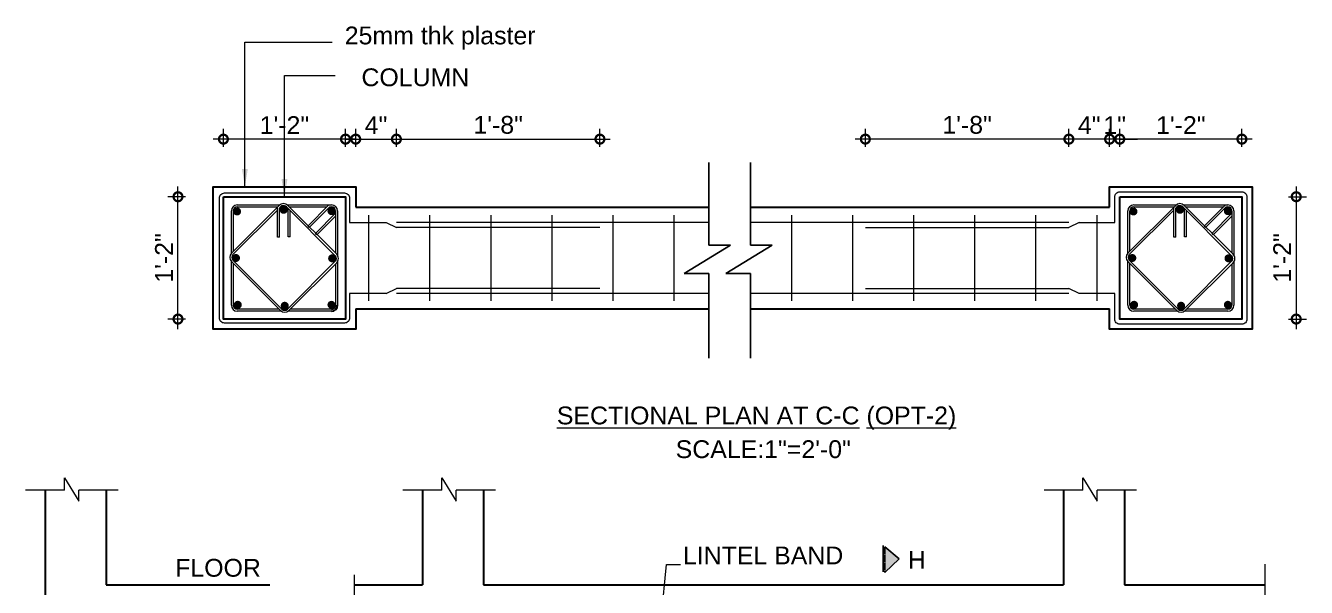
# Model space of a CAD drawing. Header units: inches. Extents: x -412 to 2766, y -9590 to -2111.
# Drawn here: x 823.3 to 1175.6, y -8437.1 to -8282.5 of the extents above; entities that cross this region are included whole.
import ezdxf

# ---------------------------------------------------------------- set-up
doc = ezdxf.new("R2010")
doc.units = ezdxf.units.IN
doc.header["$LTSCALE"] = 0.5
doc.header["$MEASUREMENT"] = 0
doc.header["$PDMODE"] = 66
doc.linetypes.add('DASHED2', pattern=[0.375, 0.25, -0.125])
doc.layers.add('Boundries', color=240, linetype='Continuous')
doc.layers.add('break line', color=142, linetype='Continuous')
for name, color, linetype, lineweight in [('DIM', 180, 'Continuous', 5), ('rebar', 140, 'Continuous', 13), ('REN', 242, 'Continuous', 30), ('STIRRUPS', 14, 'Continuous', 18), ('TEXT', 220, 'Continuous', 9), ('wall', 20, 'Continuous', 40)]:
    doc.layers.add(name, color=color, linetype=linetype, lineweight=lineweight)
doc.styles.add('1-96', font='arial.ttf', dxfattribs={"height": 7})
doc.dimstyles.new('1-96', dxfattribs={"dimtxt": 7, "dimasz": 7, "dimexe": 4, "dimexo": 1, "dimgap": 2, "dimtad": 1, "dimdec": 0, "dimzin": 0, "dimdsep": 46, "dimlunit": 4, "dimtxsty": '1-96', "dimblk": 'DOTSMALL', "dimcen": 3, "dimdle": 4, "dimclrd": 256, "dimclre": 256, "dimclrt": 6, "dimadec": 0, "dimazin": 0, "dimtfac": 1, "dimtdec": 0, "dimtix": 1, "dimtofl": 0, "dimtmove": 1, "dimatfit": 3, "dimfxl": 3, "dimfxlon": 1, "dimtolj": 1, "dimtzin": 0, "dimlwd": -1, "dimlwe": -1, "dimarcsym": 0})
doc.dimstyles.new('4 times', dxfattribs={"dimtxt": 7, "dimasz": 7, "dimexe": 4, "dimexo": 1, "dimgap": 2, "dimtad": 1, "dimdec": 0, "dimlfac": 0.25, "dimzin": 0, "dimdsep": 46, "dimlunit": 4, "dimtxsty": '1-96', "dimblk": 'DOTSMALL', "dimcen": 3, "dimdle": 4, "dimclrd": 256, "dimclre": 256, "dimclrt": 6, "dimadec": 0, "dimazin": 0, "dimtfac": 1, "dimtdec": 0, "dimtix": 1, "dimtofl": 0, "dimtmove": 1, "dimatfit": 3, "dimfxl": 3, "dimfxlon": 1, "dimtolj": 1, "dimtzin": 0, "dimlwd": -1, "dimlwe": -1, "dimarcsym": 0})

# ---------------------------------------------------------------- blocks, each defined once
blk = doc.blocks.new('_DOTSMALL')
at = {"color": 0, "linetype": 'ByBlock', "const_width": 0.5}
blk.add_lwpolyline([(-0.0625, 0, 1), (0.0625, 0, 1)], format="xyb", close=True, dxfattribs=at)
blk = doc.blocks.new('TRI')
at = {"layer": 'break line'}
blk.add_hatch(color=256, dxfattribs=at).paths.add_polyline_path([(33.6, 0), (16.1, 18.5), (0, 0)])
at = {"layer": 'break line', "linetype": 'DASHED2'}
blk.add_line((0, 0), (33.6, 0), dxfattribs=at)
at = {"layer": 'break line'}
for points in [[(16.1, 18.5), (0, 0)], [(16.1, 18.5), (33.6, 0)]]:
    blk.add_lwpolyline(points, dxfattribs=at)
blk = doc.blocks.new('*D1044')
at = {"layer": 'Defpoints', "color": 0, "linetype": 'Continuous', "transparency": 16777216}
for p in [(226.5, 609.18), (210.5, 582.45), (226.5, 574.45)]:
    blk.add_point(p, dxfattribs=at)
at = {"layer": 'DIM', "transparency": 16777216}
for p, q in [((206.5, 609.18), (230.5, 609.18)), ((210.5, 606.18), (210.5, 613.18)), ((226.5, 606.18), (226.5, 613.18))]:
    blk.add_line(p, q, dxfattribs=at)
at = {"layer": 'DIM', "linetype": 'Continuous', "transparency": 16777216, "xscale": 7, "yscale": 7, "zscale": 7, "rotation": 180}
blk.add_blockref('_DOTSMALL', (210.5, 609.18), dxfattribs=at)
at = {"layer": 'DIM', "linetype": 'Continuous', "transparency": 16777216, "xscale": 7, "yscale": 7, "zscale": 7}
blk.add_blockref('_DOTSMALL', (226.5, 609.18), dxfattribs=at)
at = {"layer": 'DIM', "color": 6, "linetype": 'Continuous', "transparency": 16777216, "insert": (218.5, 614.68), "char_height": 7, "attachment_point": 5, "style": '1-96'}
blk.add_mtext('\\A1;4"', dxfattribs=at)
blk = doc.blocks.new('*D1045')
at = {"layer": 'Defpoints', "color": 0, "linetype": 'Continuous', "transparency": 16777216}
for p in [(306.5, 609.18), (226.5, 574.45), (306.5, 574.45)]:
    blk.add_point(p, dxfattribs=at)
at = {"layer": 'DIM', "transparency": 16777216}
for p, q in [((222.5, 609.18), (310.5, 609.18)), ((226.5, 606.18), (226.5, 613.18)), ((306.5, 606.18), (306.5, 613.18))]:
    blk.add_line(p, q, dxfattribs=at)
at = {"layer": 'DIM', "linetype": 'Continuous', "transparency": 16777216, "xscale": 7, "yscale": 7, "zscale": 7, "rotation": 180}
blk.add_blockref('_DOTSMALL', (226.5, 609.18), dxfattribs=at)
at = {"layer": 'DIM', "linetype": 'Continuous', "transparency": 16777216, "xscale": 7, "yscale": 7, "zscale": 7}
blk.add_blockref('_DOTSMALL', (306.5, 609.18), dxfattribs=at)
at = {"layer": 'DIM', "color": 6, "linetype": 'Continuous', "transparency": 16777216, "insert": (266.5, 614.75), "char_height": 7, "attachment_point": 5, "style": '1-96'}
blk.add_mtext('\\A1;1\'-8"', dxfattribs=at)
blk = doc.blocks.new('*D1046')
at = {"layer": 'Defpoints', "color": 0, "linetype": 'Continuous', "transparency": 16777216}
for p in [(510.82, 609.18), (510.82, 586.45), (558.82, 586.45)]:
    blk.add_point(p, dxfattribs=at)
at = {"layer": 'DIM', "transparency": 16777216}
for p, q in [((562.82, 609.18), (506.82, 609.18)), ((510.82, 606.18), (510.82, 613.18)), ((558.82, 606.18), (558.82, 613.18))]:
    blk.add_line(p, q, dxfattribs=at)
at = {"layer": 'DIM', "linetype": 'Continuous', "transparency": 16777216, "xscale": 7, "yscale": 7, "zscale": 7, "rotation": 180}
blk.add_blockref('_DOTSMALL', (510.82, 609.18), dxfattribs=at)
at = {"layer": 'DIM', "linetype": 'Continuous', "transparency": 16777216, "xscale": 7, "yscale": 7, "zscale": 7}
blk.add_blockref('_DOTSMALL', (558.82, 609.18), dxfattribs=at)
at = {"layer": 'DIM', "color": 6, "linetype": 'Continuous', "transparency": 16777216, "insert": (534.82, 614.69), "char_height": 7, "attachment_point": 5, "style": '1-96'}
blk.add_mtext('\\A1;1\'-2"', dxfattribs=at)
blk = doc.blocks.new('*D1047')
at = {"layer": 'Defpoints', "color": 0, "linetype": 'Continuous', "transparency": 16777216}
for p in [(510.82, 609.18), (510.82, 586.45), (506.82, 582.45)]:
    blk.add_point(p, dxfattribs=at)
at = {"layer": 'DIM', "transparency": 16777216}
for p, q in [((506.82, 609.18), (499.82, 609.18)), ((506.82, 606.18), (506.82, 613.18)), ((510.82, 606.18), (510.82, 613.18)), ((510.82, 609.18), (517.82, 609.18))]:
    blk.add_line(p, q, dxfattribs=at)
at = {"layer": 'DIM', "linetype": 'Continuous', "transparency": 16777216, "xscale": 7, "yscale": 7, "zscale": 7}
blk.add_blockref('_DOTSMALL', (506.82, 609.18), dxfattribs=at)
at = {"layer": 'DIM', "linetype": 'Continuous', "transparency": 16777216, "xscale": 7, "yscale": 7, "zscale": 7, "rotation": 180}
blk.add_blockref('_DOTSMALL', (510.82, 609.18), dxfattribs=at)
at = {"layer": 'DIM', "color": 6, "linetype": 'Continuous', "transparency": 16777216, "insert": (508.82, 614.69), "char_height": 7, "attachment_point": 5, "style": '1-96'}
blk.add_mtext('\\A1;1"', dxfattribs=at)
blk = doc.blocks.new('*D1048')
at = {"layer": 'Defpoints', "color": 0, "linetype": 'Continuous', "transparency": 16777216}
for p in [(490.82, 609.18), (506.82, 582.54), (490.82, 574.45)]:
    blk.add_point(p, dxfattribs=at)
at = {"layer": 'DIM', "transparency": 16777216}
for p, q in [((510.82, 609.18), (486.82, 609.18)), ((490.82, 606.18), (490.82, 613.18)), ((506.82, 606.18), (506.82, 613.18))]:
    blk.add_line(p, q, dxfattribs=at)
at = {"layer": 'DIM', "linetype": 'Continuous', "transparency": 16777216, "xscale": 7, "yscale": 7, "zscale": 7, "rotation": 180}
blk.add_blockref('_DOTSMALL', (490.82, 609.18), dxfattribs=at)
at = {"layer": 'DIM', "linetype": 'Continuous', "transparency": 16777216, "xscale": 7, "yscale": 7, "zscale": 7}
blk.add_blockref('_DOTSMALL', (506.82, 609.18), dxfattribs=at)
at = {"layer": 'DIM', "color": 6, "linetype": 'Continuous', "transparency": 16777216, "insert": (498.82, 614.68), "char_height": 7, "attachment_point": 5, "style": '1-96'}
blk.add_mtext('\\A1;4"', dxfattribs=at)
blk = doc.blocks.new('*D1049')
at = {"layer": 'Defpoints', "color": 0, "linetype": 'Continuous', "transparency": 16777216}
for p in [(410.82, 609.18), (410.82, 574.45), (490.82, 574.54)]:
    blk.add_point(p, dxfattribs=at)
at = {"layer": 'DIM', "transparency": 16777216}
for p, q in [((494.82, 609.18), (406.82, 609.18)), ((410.82, 606.18), (410.82, 613.18)), ((490.82, 606.18), (490.82, 613.18))]:
    blk.add_line(p, q, dxfattribs=at)
at = {"layer": 'DIM', "linetype": 'Continuous', "transparency": 16777216, "xscale": 7, "yscale": 7, "zscale": 7, "rotation": 180}
blk.add_blockref('_DOTSMALL', (410.82, 609.18), dxfattribs=at)
at = {"layer": 'DIM', "linetype": 'Continuous', "transparency": 16777216, "xscale": 7, "yscale": 7, "zscale": 7}
blk.add_blockref('_DOTSMALL', (490.82, 609.18), dxfattribs=at)
at = {"layer": 'DIM', "color": 6, "linetype": 'Continuous', "transparency": 16777216, "insert": (450.82, 614.75), "char_height": 7, "attachment_point": 5, "style": '1-96'}
blk.add_mtext('\\A1;1\'-8"', dxfattribs=at)
blk = doc.blocks.new('*D1043')
at = {"layer": 'Defpoints', "color": 0, "linetype": 'Continuous', "transparency": 16777216}
for p in [(158.5, 609.18), (158.5, 586.45), (206.5, 586.45)]:
    blk.add_point(p, dxfattribs=at)
at = {"layer": 'DIM', "transparency": 16777216}
for p, q in [((210.5, 609.18), (154.5, 609.18)), ((158.5, 606.18), (158.5, 613.18)), ((206.5, 606.18), (206.5, 613.18))]:
    blk.add_line(p, q, dxfattribs=at)
at = {"layer": 'DIM', "linetype": 'Continuous', "transparency": 16777216, "xscale": 7, "yscale": 7, "zscale": 7, "rotation": 180}
blk.add_blockref('_DOTSMALL', (158.5, 609.18), dxfattribs=at)
at = {"layer": 'DIM', "linetype": 'Continuous', "transparency": 16777216, "xscale": 7, "yscale": 7, "zscale": 7}
blk.add_blockref('_DOTSMALL', (206.5, 609.18), dxfattribs=at)
at = {"layer": 'DIM', "color": 6, "linetype": 'Continuous', "transparency": 16777216, "insert": (182.5, 614.69), "char_height": 7, "attachment_point": 5, "style": '1-96'}
blk.add_mtext('\\A1;1\'-2"', dxfattribs=at)
blk = doc.blocks.new('*D1050')
at = {"layer": 'Defpoints', "color": 0, "linetype": 'Continuous', "transparency": 16777216}
for p in [(140.65, 586.54), (158.5, 586.54), (158.5, 538.45)]:
    blk.add_point(p, dxfattribs=at)
at = {"layer": 'DIM', "transparency": 16777216}
for p, q in [((140.65, 534.45), (140.65, 590.54)), ((143.65, 586.54), (136.65, 586.54)), ((143.65, 538.45), (136.65, 538.45))]:
    blk.add_line(p, q, dxfattribs=at)
at = {"layer": 'DIM', "linetype": 'Continuous', "transparency": 16777216, "xscale": 7, "yscale": 7, "zscale": 7}
for p, rotation in [((140.65, 586.54), 90), ((140.65, 538.45), 270)]:
    blk.add_blockref('_DOTSMALL', p, dxfattribs=dict(at, rotation=rotation))
at = {"layer": 'DIM', "color": 6, "linetype": 'Continuous', "transparency": 16777216, "insert": (135.13, 562.49), "char_height": 7, "attachment_point": 5, "rotation": 90, "style": '1-96'}
blk.add_mtext('\\A1;1\'-2"', dxfattribs=at)
blk = doc.blocks.new('*D1051')
at = {"layer": 'Defpoints', "color": 0, "linetype": 'Continuous', "transparency": 16777216}
for p in [(558.82, 586.54), (558.82, 538.45), (580.18, 538.45)]:
    blk.add_point(p, dxfattribs=at)
at = {"layer": 'DIM', "transparency": 16777216}
for p, q in [((580.18, 590.54), (580.18, 534.45)), ((577.18, 586.54), (584.18, 586.54)), ((577.18, 538.45), (584.18, 538.45))]:
    blk.add_line(p, q, dxfattribs=at)
at = {"layer": 'DIM', "linetype": 'Continuous', "transparency": 16777216, "xscale": 7, "yscale": 7, "zscale": 7}
for p, rotation in [((580.18, 586.54), 90), ((580.18, 538.45), 270)]:
    blk.add_blockref('_DOTSMALL', p, dxfattribs=dict(at, rotation=rotation))
at = {"layer": 'DIM', "color": 6, "linetype": 'Continuous', "transparency": 16777216, "insert": (574.66, 562.49), "char_height": 7, "attachment_point": 5, "rotation": 90, "style": '1-96'}
blk.add_mtext('\\A1;1\'-2"', dxfattribs=at)
blk = doc.blocks.new('A$C777F0A80')
at = {"layer": 'break line', "ltscale": 200}
for points in [[(349.32, 600.03), (349.32, 567.53)], [(365.72, 600.03), (365.72, 567.53)], [(339.6, 556.33), (357.83, 567.53)], [(357.83, 567.53), (349.32, 567.53)], [(356, 556.33), (374.23, 567.53)], [(374.23, 567.53), (365.72, 567.53)], [(349.32, 556.33), (339.6, 556.33)], [(349.32, 556.33), (349.32, 523.04)], [(365.72, 556.33), (356, 556.33)], [(365.72, 556.33), (365.72, 523.04)]]:
    blk.add_lwpolyline(points, dxfattribs=at)
at = {"layer": 'break line'}
blk.add_lwpolyline([(417.8, 439.04), (417.8, 449.39)], dxfattribs=at)
at = {"layer": 'DIM', "ltscale": 200}
for points in [[(96.07, 471.17), (96.07, 476.03)], [(96.07, 476.03), (101.67, 466.91)], [(244.35, 476.03), (249.95, 466.91)], [(244.35, 471.17), (244.35, 476.03)], [(496.35, 471.17), (496.35, 476.03)], [(496.35, 476.03), (501.95, 466.91)], [(96.07, 471.17), (80.76, 471.17)], [(101.67, 466.91), (101.67, 471.17)], [(117.12, 471.17), (101.67, 471.17)], [(244.35, 471.17), (229.04, 471.17)], [(265.4, 471.17), (249.95, 471.17)], [(249.95, 466.91), (249.95, 471.17)], [(496.35, 471.17), (481.04, 471.17)], [(501.95, 466.91), (501.95, 471.17)], [(517.4, 471.17), (501.95, 471.17)], [(567.79, 442.12), (567.79, 425.87)], [(209.83, 437.97), (209.83, 422.52)]]:
    blk.add_lwpolyline(points, dxfattribs=at)
at = {"layer": 'rebar'}
for p, q in [((222.5, 576.45), (226.5, 574.45)), ((349.32, 576.45), (226.5, 576.45)), ((306.5, 574.45), (226.5, 574.45)), ((490.82, 576.45), (365.72, 576.45)), ((410.82, 574.45), (490.82, 574.45)), ((494.82, 576.45), (490.82, 574.45)), ((222.5, 548.45), (226.5, 550.45)), ((306.5, 550.45), (226.5, 550.45)), ((410.82, 550.45), (490.82, 550.45)), ((494.82, 548.45), (490.82, 550.45)), ((349.32, 548.45), (226.5, 548.45)), ((490.82, 548.45), (365.72, 548.45))]:
    blk.add_line(p, q, dxfattribs=at)
for points in [[(222.5, 548.45), (208.07, 548.45), (208.07, 538.88, -0.414214), (206.07, 536.88), (158.93, 536.88, -0.414214), (156.93, 538.88), (156.93, 586.02, -0.414214), (158.93, 588.02), (206.07, 588.02, -0.414214), (208.07, 586.02), (208.07, 576.45), (222.5, 576.45)], [(494.82, 576.45), (508.82, 576.45), (508.82, 586.45, -0.414214), (510.82, 588.45), (558.82, 588.45, -0.414214), (560.82, 586.45), (560.82, 538.45, -0.414214), (558.82, 536.45), (510.82, 536.45, -0.414214), (508.82, 538.45), (508.82, 548.45), (494.82, 548.45)]]:
    blk.add_lwpolyline(points, format="xyb", dxfattribs=at)
at = {"layer": 'rebar', "ltscale": 50, "const_width": 1.57}
for points in [[(163.09, 580.74, 1), (164.65, 580.74, 1)], [(181.61, 580.84, 1), (182.72, 581.94, 1)], [(200.19, 580.88, 1), (201.75, 580.88, 1)], [(515.41, 580.74, 1), (516.97, 580.74, 1)], [(533.93, 580.84, 1), (535.04, 581.94, 1)], [(552.51, 580.88, 1), (554.08, 580.88, 1)], [(162.88, 561.91, 1), (163.99, 563.02, 1)], [(200.68, 561.77, 1), (201.79, 562.88, 1)], [(515.21, 561.91, 1), (516.31, 563.02, 1)], [(553, 561.77, 1), (554.11, 562.88, 1)], [(163.36, 544.06, 1), (164.93, 544.06, 1)], [(182.05, 543.14, 1), (183.16, 544.24, 1)], [(200.19, 544.06, 1), (201.75, 544.06, 1)], [(515.68, 544.06, 1), (517.25, 544.06, 1)], [(534.37, 543.14, 1), (535.48, 544.24, 1)], [(552.51, 544.06, 1), (554.08, 544.06, 1)]]:
    blk.add_lwpolyline(points, format="xyb", close=True, dxfattribs=at)
at = {"layer": 'REN', "ltscale": 50}
blk.add_line((195.27, 571.59), (194.71, 572.15), dxfattribs=at)
for radius in [2.35, 1.57]:
    blk.add_arc((201.02, 543.92), radius, 270, 0, dxfattribs=at)
at = {"layer": 'STIRRUPS', "ltscale": 50}
for p, q in [((161.63, 564.3), (161.63, 580.97)), ((161.69, 564.36), (180.47, 583.15)), ((162.24, 563.81), (179.75, 581.31)), ((162.41, 565.08), (162.41, 580.97)), ((163.97, 583.32), (180.66, 583.32)), ((163.97, 582.53), (179.86, 582.53)), ((179.75, 570.68), (179.75, 582.42)), ((180.53, 570.68), (180.53, 582.1)), ((183.24, 582.59), (202.47, 563.36)), ((183.6, 583.32), (201.02, 583.32)), ((183.79, 583.15), (203.02, 563.92)), ((183.91, 570.79), (183.91, 581.92)), ((184.41, 582.53), (199.21, 582.53)), ((184.7, 570.79), (184.7, 581.14)), ((191.69, 575.02), (199.99, 583.32)), ((192.25, 574.46), (200.32, 582.53)), ((194.71, 572.15), (202.58, 580.02)), ((200.32, 582.53), (201.02, 582.53)), ((202.58, 580.97), (202.58, 564.36)), ((203.37, 580.97), (203.37, 563.48)), ((215.56, 579.34), (215.56, 545.6)), ((239.56, 579.34), (239.56, 545.6)), ((263.56, 579.34), (263.56, 545.6)), ((287.56, 579.34), (287.56, 545.6)), ((311.56, 579.34), (311.56, 545.6)), ((335.56, 579.34), (335.56, 545.6)), ((381.76, 579.34), (381.76, 545.6)), ((405.76, 579.34), (405.76, 545.6)), ((429.76, 579.34), (429.76, 545.6)), ((453.76, 579.34), (453.76, 545.6)), ((477.76, 579.34), (477.76, 545.6)), ((501.76, 579.34), (501.76, 545.6)), ((513.95, 564.3), (513.95, 580.97)), ((514.01, 564.36), (532.8, 583.15)), ((514.57, 563.81), (532.07, 581.31)), ((514.73, 565.08), (514.73, 580.97)), ((516.3, 583.32), (532.99, 583.32)), ((516.3, 582.53), (532.18, 582.53)), ((532.07, 570.68), (532.07, 582.42)), ((532.85, 570.68), (532.85, 582.1)), ((535.56, 582.59), (554.79, 563.36)), ((535.93, 583.32), (553.34, 583.32)), ((536.12, 583.15), (555.35, 563.92)), ((536.24, 570.79), (536.24, 581.92)), ((536.73, 582.53), (551.53, 582.53)), ((537.02, 570.79), (537.02, 581.14)), ((544.01, 575.02), (552.32, 583.32)), ((544.57, 574.46), (552.64, 582.53)), ((547.04, 572.15), (554.91, 580.02)), ((552.64, 582.53), (553.34, 582.53)), ((554.91, 580.97), (554.91, 564.36)), ((555.69, 580.97), (555.69, 563.48)), ((192.25, 574.46), (191.69, 575.02)), ((195.27, 571.59), (202.58, 578.91)), ((544.57, 574.46), (544.01, 575.02)), ((547.59, 571.59), (554.91, 578.91)), ((180.53, 570.68), (179.75, 570.68)), ((184.7, 570.79), (183.91, 570.79)), ((532.85, 570.68), (532.07, 570.68)), ((537.02, 570.79), (536.24, 570.79)), ((547.59, 571.59), (547.04, 572.15)), ((161.63, 543.92), (161.63, 561.11)), ((180.92, 541.81), (161.69, 561.04)), ((181.47, 542.37), (162.24, 561.6)), ((162.41, 543.92), (162.41, 560.32)), ((202.47, 561.15), (183.69, 542.37)), ((203.02, 560.6), (184.24, 541.81)), ((202.58, 560.15), (202.58, 543.92)), ((203.37, 561.03), (203.37, 543.92)), ((513.95, 543.92), (513.95, 561.11)), ((533.24, 541.81), (514.01, 561.04)), ((533.8, 542.37), (514.57, 561.6)), ((514.73, 543.92), (514.73, 560.32)), ((554.79, 561.15), (536.01, 542.37)), ((555.35, 560.6), (536.56, 541.81)), ((554.91, 560.15), (554.91, 543.92)), ((555.69, 561.03), (555.69, 543.92)), ((180.37, 542.36), (163.97, 542.36)), ((181.19, 541.58), (163.97, 541.58)), ((201.02, 541.58), (183.97, 541.58)), ((201.02, 542.36), (184.79, 542.36)), ((532.69, 542.36), (516.3, 542.36)), ((533.52, 541.58), (516.3, 541.58)), ((553.34, 541.58), (536.29, 541.58)), ((553.34, 542.36), (537.11, 542.36))]:
    blk.add_line(p, q, dxfattribs=at)
for centre, radius, start, end in [((163.97, 580.97), 2.35, 90, 180), ((163.97, 580.97), 1.57, 90, 180), ((182.13, 581.49), 2.35, 45, 135), ((182.07, 581.33), 1.72, 47.0972, 153.6343), ((201.02, 580.97), 2.35, 0, 90), ((201.02, 580.97), 1.57, 0, 90), ((516.3, 580.97), 2.35, 90, 180), ((516.3, 580.97), 1.57, 90, 180), ((534.46, 581.49), 2.35, 45, 135), ((534.39, 581.33), 1.72, 47.0972, 153.6343), ((553.34, 580.97), 2.35, 0, 90), ((553.34, 580.97), 1.57, 0, 90), ((163.35, 562.7), 2.35, 135, 225), ((201.36, 562.26), 2.35, 315, 45), ((515.67, 562.7), 2.35, 135, 225), ((553.69, 562.26), 2.35, 315, 45), ((163.35, 562.7), 1.57, 135, 225), ((201.36, 562.26), 1.57, 315, 38.8373), ((515.67, 562.7), 1.57, 135, 225), ((553.69, 562.26), 1.57, 315, 38.8373), ((163.97, 543.92), 2.35, 180, 270), ((163.97, 543.92), 1.57, 180, 270), ((516.3, 543.92), 2.35, 180, 270), ((516.3, 543.92), 1.57, 180, 270), ((553.34, 543.92), 2.35, 270, 0), ((553.34, 543.92), 1.57, 270, 0), ((182.58, 543.47), 2.35, 225, 315), ((182.58, 543.47), 1.57, 225, 315), ((534.9, 543.47), 2.35, 225, 315), ((534.9, 543.47), 1.57, 225, 315)]:
    blk.add_arc(centre, radius, start, end, dxfattribs=at)
at = {"layer": 'wall', "lineweight": 30}
for p, q in [((210.5, 582.45), (349.32, 582.45)), ((365.72, 582.45), (506.82, 582.45)), ((210.5, 542.45), (349.32, 542.45)), ((365.72, 542.45), (506.82, 542.45))]:
    blk.add_line(p, q, dxfattribs=at)
for points in [[(210.5, 542.45), (210.5, 534.45), (154.5, 534.45), (154.5, 590.45), (210.5, 590.45), (210.5, 582.45)], [(506.82, 582.45), (506.82, 590.45), (562.82, 590.45), (562.82, 534.45), (506.82, 534.45), (506.82, 542.45)], [(88.42, 471.17), (88.42, 433.99)], [(112.42, 471.17), (112.42, 433.99)], [(236.7, 471.17), (236.7, 433.99)], [(260.7, 471.17), (260.7, 433.99)], [(488.7, 471.17), (488.7, 433.99)], [(512.7, 471.17), (512.7, 433.99)], [(88.42, 433.99), (88.42, 131.93)], [(112.42, 433.99), (176.76, 433.99)], [(209.83, 433.99), (236.7, 433.99)], [(260.7, 433.99), (488.7, 433.99)], [(512.7, 433.99), (567.79, 433.99)]]:
    blk.add_lwpolyline(points, dxfattribs=at)
for points in [[(158.5, 586.45), (206.5, 586.45), (206.5, 538.45), (158.5, 538.45)], [(510.82, 586.45), (558.82, 586.45), (558.82, 538.45), (510.82, 538.45)]]:
    blk.add_lwpolyline(points, close=True, dxfattribs=at)
at = {"layer": 'break line', "xscale": 0.3000000000029104, "yscale": 0.3000000000029104, "zscale": 0.3000000000029104, "rotation": 270}
blk.add_blockref('TRI', (418.54, 448.98), dxfattribs=at)
at = {"layer": 'TEXT', "style": '1-96'}
for s, p in [('SCALE:1"=2\'-0"', (336.27, 483.81)), ('LINTEL BAND', (339.11, 442.04)), ('FLOOR', (139.54, 437.18)), ('H', (427.51, 440.3))]:
    blk.add_text(s, height=7, dxfattribs=at).set_placement(p)
at = {"layer": 'TEXT', "char_height": 7, "style": '1-96'}
for s, insert, width, attachment_point in [('25mm thk plaster', (281.19, 653.43), 86.5, 3), ('COLUMN', (255.13, 636.99), 86.5, 3), ('{\\LSECTIONAL PLAN AT\\fArial|b0|i0|c162|p34; \\fArial|b0|i0|c0|p34;C\\fArial|b0|i0|c162|p34;-\\fArial|b0|i0|c0|p34;C (OPT-2)}', (289.55, 504.06), 268, 1)]:
    blk.add_mtext(s, dxfattribs=dict(at, insert=insert, width=width, attachment_point=attachment_point))
at = {"layer": 'DIM', "linetype": 'Continuous'}
for base, p1, p2, picture, middle in [((158.5, 609.18), (206.5, 586.45), (158.5, 586.45), '*D1043', (182.5, 614.69)), ((510.82, 609.18), (558.82, 586.45), (510.82, 586.45), '*D1046', (534.82, 614.69))]:
    dim = blk.add_linear_dim(base=base, p1=p1, p2=p2, text='1\'-2"', dimstyle='4 times', dxfattribs=at)
    dim.commit()
    dim.dimension.update_dxf_attribs({"geometry": picture, "text_midpoint": middle})
for base, p1, p2, picture, middle in [((226.5, 609.18), (210.5, 582.45), (226.5, 574.45), '*D1044', (218.5, 614.68)), ((306.5, 609.18), (226.5, 574.45), (306.5, 574.45), '*D1045', (266.5, 614.75)), ((410.82, 609.18), (490.82, 574.54), (410.82, 574.45), '*D1049', (450.82, 614.75)), ((490.82, 609.18), (506.82, 582.54), (490.82, 574.45), '*D1048', (498.82, 614.68)), ((510.82, 609.18), (506.82, 582.45), (510.82, 586.45), '*D1047', (508.82, 614.69))]:
    dim = blk.add_linear_dim(base=base, p1=p1, p2=p2, dimstyle='4 times', dxfattribs=at)
    dim.commit()
    dim.dimension.update_dxf_attribs({"geometry": picture, "text_midpoint": middle})
for base, p1, p2, picture, middle in [((140.65, 586.54), (158.5, 538.45), (158.5, 586.54), '*D1050', (135.13, 562.49)), ((580.18, 538.45), (558.82, 586.54), (558.82, 538.45), '*D1051', (574.66, 562.49))]:
    dim = blk.add_linear_dim(base=base, p1=p1, p2=p2, angle=90, text='1\'-2"', dimstyle='4 times', dxfattribs=at)
    dim.commit()
    dim.dimension.update_dxf_attribs({"geometry": picture, "text_midpoint": middle})
for points in [[(166.94, 590.45), (166.94, 647.3), (201.2, 647.3)], [(182.5, 586.45), (182.5, 634.16), (202.46, 634.16)]]:
    blk.add_leader(points, dimstyle='1-96', dxfattribs=at)
at = {"layer": 'DIM'}
blk.add_leader([(326.09, 375.99), (332.71, 442.04), (338.22, 442.04)], dimstyle='1-96', override={"dimtxsty": '1-96'}, dxfattribs=at)

msp = doc.modelspace()

# ---------------------------------------------------------------- block references
at = {"layer": 'Boundries', "xscale": 0.69984, "yscale": 0.69984, "zscale": 0.69984}
msp.add_blockref('A$C777F0A80', (766.82, -8740.1), dxfattribs=at)

doc.saveas('drawing.dxf')
